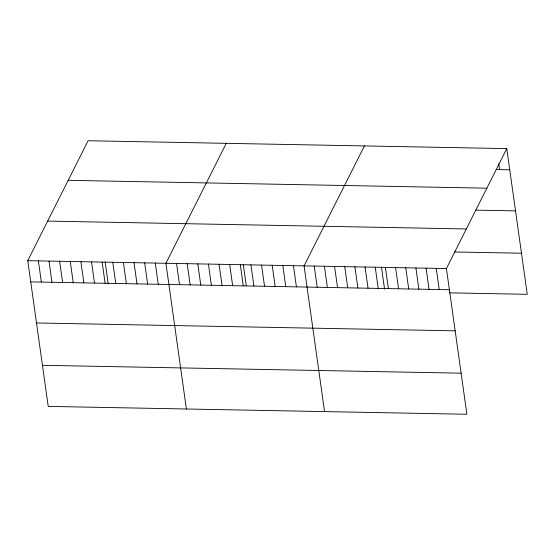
<?xml version="1.0" encoding="UTF-8"?>
<svg xmlns="http://www.w3.org/2000/svg" width="555" height="555" viewBox="0 0 555 555"><rect width="100%" height="100%" fill="white"/><g stroke="black" fill="none" stroke-linecap="round" stroke-linejoin="round"><path stroke-width="0.83" d="M506.77 148.601L446.414 268.551L466.894 414.266L48.229 406.399L27.75 260.683L88.106 140.734L506.77 148.601L527.25 294.317L449.3 292.853M226.267 143.329L165.91 263.278L186.39 409M364.427 145.923L304.071 265.873L324.55 411.595M496.191 169.539L509.747 169.788M68.189 180.32L486.853 188.18M475.704 210.137L515.526 210.886M47.668 221.098L466.332 228.965M454.538 251.963L521.478 253.226M27.75 260.683L446.414 268.551M30.726 281.878L449.39 289.738M36.505 322.968L455.169 330.835M42.451 365.308L461.115 373.175M498.751 163.663L499.583 169.601M436.244 268.356L439.227 289.55M426.08 268.169L429.057 289.356M415.91 267.975L418.886 289.169M405.747 267.787L408.723 288.975M395.576 267.593L398.552 288.787M385.406 267.406L388.389 288.593M381.438 266.983L384.56 289.176M375.242 267.212L378.219 288.406M365.072 267.024L368.048 288.212M354.909 266.83L357.885 288.024M344.738 266.636L347.714 287.83M334.568 266.449L337.551 287.643M324.404 266.254L327.381 287.448M314.234 266.067L317.217 287.261M293.442 265.678L296.419 286.866M282.814 265.477L285.79 286.664M272.186 265.276L275.162 286.47M261.558 265.075L264.534 286.269M250.929 264.874L253.906 286.068M243.277 264.388L246.281 285.756M240.301 264.679L243.277 285.867M229.673 264.478L232.656 285.672M219.045 264.277L222.028 285.471M208.416 264.076L211.4 285.27M197.795 263.882L200.771 285.069M187.167 263.68L190.143 284.868M176.539 263.479L179.515 284.673M155.282 263.077L158.258 284.271M144.654 262.883L147.63 284.07M134.026 262.681L137.002 283.876M123.397 262.48L126.373 283.674M112.769 262.279L115.752 283.473M105.124 261.793L108.239 283.987M102.141 262.085L105.124 283.272M91.513 261.884L94.496 283.071M80.891 261.683L83.867 282.877M70.263 261.481L73.239 282.675M59.635 261.28L62.611 282.474M49.006 261.086L51.983 282.273M38.378 260.885L41.354 282.079"/></g></svg>
